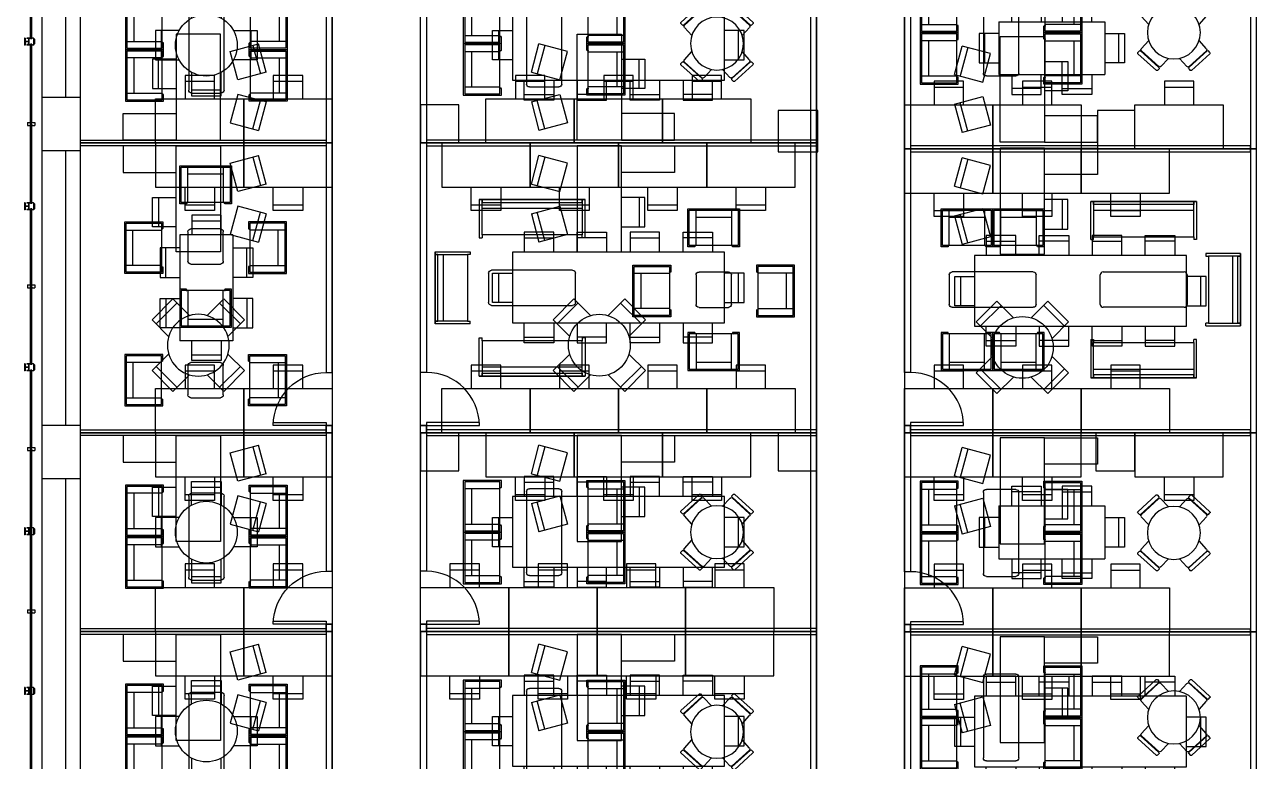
# Model space of a CAD drawing. Header units: feet. Extents: x 0 to 197, y 0 to 205.
# Drawn here: x -0.3 to 69.4, y 102.7 to 144.5 of the extents above; entities that cross this region are included whole.
import ezdxf

# ---------------------------------------------------------------- set-up
doc = ezdxf.new("R2010")
doc.units = ezdxf.units.FT
doc.header["$LTSCALE"] = 0.003281
doc.header["$MEASUREMENT"] = 0
for name, color, linetype, true_color in [('0-PF-CELLULAR$0-PF-CELL', 6, 'Continuous', 0xff00ff), ('0-PF-PARITION-WALLS', 70, 'Continuous', 0x7fff00), ('FURN$0-FURN-BENCHING', 15, 'Continuous', 0xbf3f3f), ('FURN$0-FURN-BREAKOUT', 18, 'Continuous', 0x000000), ('FURN$0-FURN-CONFERENCE', 4, 'Continuous', 0x00ffff), ('FURN$0-FURN-OFFICE', 254, 'Continuous', 0xbfbfff), ('PF-PLAN$0-PF-DARK', 18, 'Continuous', 0x000000), ('PF-PLAN$0-PF-LIGHT', 254, 'Continuous', 0xe6e6e6), ('PF-PLAN$0-PF-MEDIUM', 9, 'Continuous', 0xbebebe)]:
    doc.layers.add(name, color=color, linetype=linetype, true_color=true_color)

# ---------------------------------------------------------------- blocks, each defined once
blk = doc.blocks.new('FLOORED-FURN-BENCHING')
at = {"layer": 'FURN$0-FURN-BENCHING'}
blk.add_line((0.333, 0), (0.333, 1.667), dxfattribs=at)
for points in [[(3.833, 3.333), (3.833, -1.667), (1.333, -1.667), (1.333, 3.333), (3.833, 3.333)], [(1.333, 1.667), (0, 1.667), (0, 0), (1.333, 0)]]:
    blk.add_lwpolyline(points, dxfattribs=at)
blk = doc.blocks.new('FLOORED-FURN-BREAKOUT-LOUNGE-FOUR-ACROSS')
at = {"layer": 'FURN$0-FURN-BREAKOUT'}
for p, q in [((-2.462, 9.077), (-2.462, 7.077)), ((-0.462, 7.077), (-0.462, 9.077)), ((0.462, 9.077), (0.462, 7.077)), ((2.462, 7.077), (2.462, 9.077)), ((-0.462, 8.692), (-2.462, 8.692)), ((2.462, 8.692), (0.462, 8.692)), ((-2.462, 3.744), (-2.462, 5.41)), ((-2.295, 5.577), (2.295, 5.577)), ((2.462, 5.41), (2.462, 3.744)), ((2.295, 3.577), (-2.295, 3.577)), ((-2.462, 0.077), (-2.462, 2.077)), ((-0.462, 2.077), (-0.462, 0.077)), ((0.462, 0.077), (0.462, 2.077)), ((2.462, 2.077), (2.462, 0.077)), ((-0.462, 0.462), (-2.462, 0.462)), ((2.462, 0.462), (0.462, 0.462))]:
    blk.add_line(p, q, dxfattribs=at)
for points in [[(-0.366, 7.077, 1), (-0.366, 7), (0, 7), (0, 9.154), (-2.923, 9.154), (-2.923, 7), (-2.558, 7, 1), (-2.558, 7.077)], [(2.557, 7.077, 1), (2.557, 7), (2.923, 7), (2.923, 9.154), (0, 9.154), (0, 7), (0.365, 7, 1), (0.365, 7.077)], [(-0.366, 2.077, -1), (-0.366, 2.154), (0, 2.154), (0, 0), (-2.923, 0), (-2.923, 2.154), (-2.558, 2.154, -1), (-2.558, 2.077)], [(2.557, 2.077, -1), (2.557, 2.154), (2.923, 2.154), (2.923, 0), (0, 0), (0, 2.154), (0.365, 2.154, -1), (0.365, 2.077)]]:
    blk.add_lwpolyline(points, format="xyb", dxfattribs=at)
for points in [[(-0.077, 9.077), (-2.846, 9.077), (-2.846, 7.077), (-0.077, 7.077), (-0.077, 9.077)], [(2.846, 9.077), (0.077, 9.077), (0.077, 7.077), (2.846, 7.077), (2.846, 9.077)], [(-0.077, 0.077), (-2.846, 0.077), (-2.846, 2.077), (-0.077, 2.077), (-0.077, 0.077)], [(2.846, 0.077), (0.077, 0.077), (0.077, 2.077), (2.846, 2.077), (2.846, 0.077)]]:
    blk.add_lwpolyline(points, dxfattribs=at)
for centre, start, end in [((-2.295, 5.41), 90, 180), ((2.295, 5.41), 0, 90), ((-2.295, 3.744), 180, 270), ((2.295, 3.744), 270, 0)]:
    blk.add_arc(centre, 0.167, start, end, dxfattribs=at)
blk = doc.blocks.new('FLOORED-FURN-BREAKOUT-LOUNGE-FOUR')
at = {"layer": 'FURN$0-FURN-BREAKOUT'}
for p, q in [((0.462, 9.077), (0.462, 7.077)), ((2.462, 7.077), (2.462, 9.077)), ((2.462, 8.692), (0.462, 8.692)), ((-3.038, 5.506), (-1.038, 5.506)), ((-2.654, 3.506), (-2.654, 5.506)), ((0.462, 3.744), (0.462, 5.41)), ((0.628, 5.577), (2.295, 5.577)), ((2.462, 5.41), (2.462, 3.744)), ((5.962, 5.506), (3.962, 5.506)), ((5.577, 3.506), (5.577, 5.506)), ((-1.038, 3.506), (-3.038, 3.506)), ((2.295, 3.577), (0.628, 3.577)), ((3.962, 3.506), (5.962, 3.506)), ((0.462, 0.077), (0.462, 2.077)), ((2.462, 2.077), (2.462, 0.077)), ((2.462, 0.462), (0.462, 0.462))]:
    blk.add_line(p, q, dxfattribs=at)
for points in [[(2.557, 7.077, 1), (2.557, 7), (2.923, 7), (2.923, 9.154), (0, 9.154), (0, 7), (0.365, 7, 1), (0.365, 7.077)], [(-1.038, 3.41, -1), (-0.962, 3.41), (-0.962, 3.044), (-3.115, 3.044), (-3.115, 5.967), (-0.962, 5.967), (-0.962, 5.602, -1), (-1.038, 5.602)], [(3.962, 3.41, 1), (3.885, 3.41), (3.885, 3.044), (6.038, 3.044), (6.038, 5.967), (3.885, 5.967), (3.885, 5.602, 1), (3.962, 5.602)], [(2.557, 2.077, -1), (2.557, 2.154), (2.923, 2.154), (2.923, 0), (0, 0), (0, 2.154), (0.365, 2.154, -1), (0.365, 2.077)]]:
    blk.add_lwpolyline(points, format="xyb", dxfattribs=at)
for points in [[(2.846, 9.077), (0.077, 9.077), (0.077, 7.077), (2.846, 7.077), (2.846, 9.077)], [(-3.038, 3.121), (-3.038, 5.89), (-1.038, 5.89), (-1.038, 3.121), (-3.038, 3.121)], [(5.962, 3.121), (5.962, 5.89), (3.962, 5.89), (3.962, 3.121), (5.962, 3.121)], [(2.846, 0.077), (0.077, 0.077), (0.077, 2.077), (2.846, 2.077), (2.846, 0.077)]]:
    blk.add_lwpolyline(points, dxfattribs=at)
for centre, start, end in [((0.628, 5.41), 90, 180), ((2.295, 5.41), 0, 90), ((0.628, 3.744), 180, 270), ((2.295, 3.744), 270, 0)]:
    blk.add_arc(centre, 0.167, start, end, dxfattribs=at)
blk = doc.blocks.new('FLOORED-FURN-BREAKOUT-LOUNGE-TWO')
at = {"layer": 'FURN$0-FURN-BREAKOUT'}
for p, q in [((0.462, 9.077), (0.462, 7.077)), ((2.462, 7.077), (2.462, 9.077)), ((2.462, 8.692), (0.462, 8.692)), ((0.462, 3.744), (0.462, 5.41)), ((0.628, 5.577), (2.295, 5.577)), ((2.462, 5.41), (2.462, 3.744)), ((2.295, 3.577), (0.628, 3.577)), ((0.462, 0.077), (0.462, 2.077)), ((2.462, 2.077), (2.462, 0.077)), ((2.462, 0.462), (0.462, 0.462))]:
    blk.add_line(p, q, dxfattribs=at)
for points in [[(2.557, 7.077, 1), (2.557, 7), (2.923, 7), (2.923, 9.154), (0, 9.154), (0, 7), (0.365, 7, 1), (0.365, 7.077)], [(2.557, 2.077, -1), (2.557, 2.154), (2.923, 2.154), (2.923, 0), (0, 0), (0, 2.154), (0.365, 2.154, -1), (0.365, 2.077)]]:
    blk.add_lwpolyline(points, format="xyb", dxfattribs=at)
for points in [[(2.846, 9.077), (0.077, 9.077), (0.077, 7.077), (2.846, 7.077), (2.846, 9.077)], [(2.846, 0.077), (0.077, 0.077), (0.077, 2.077), (2.846, 2.077), (2.846, 0.077)]]:
    blk.add_lwpolyline(points, dxfattribs=at)
for centre, start, end in [((0.628, 5.41), 90, 180), ((2.295, 5.41), 0, 90), ((0.628, 3.744), 180, 270), ((2.295, 3.744), 270, 0)]:
    blk.add_arc(centre, 0.167, start, end, dxfattribs=at)
blk = doc.blocks.new('FLOORED-FURN-BREAKOUT-FOUR-SEAT')
at = {"layer": 'FURN$0-FURN-BREAKOUT'}
for p, q in [((-2.147, 2.492), (-1.199, 3.538)), ((-1.137, 3.541), (-1.042, 3.455)), ((1.04, 3.457), (1.135, 3.543)), ((1.197, 3.54), (2.149, 2.498)), ((-1.039, 3.392), (-1.987, 2.346)), ((-1.934, 2.358), (-1.046, 3.339)), ((-0.921, 3.345), (-0.459, 2.927)), ((0.455, 2.923), (0.919, 3.347)), ((1.989, 2.352), (1.037, 3.395)), ((1.044, 3.341), (1.936, 2.364)), ((-2.049, 2.343), (-2.144, 2.429)), ((-1.467, 1.815), (-1.928, 2.234)), ((1.931, 2.239), (1.467, 1.815)), ((2.146, 2.435), (2.051, 2.349)), ((-1.467, 1.185), (-1.928, 0.766)), ((1.931, 0.761), (1.467, 1.185)), ((-2.147, 0.508), (-1.199, -0.538)), ((-2.049, 0.657), (-2.144, 0.571)), ((-1.039, -0.392), (-1.987, 0.654)), ((-1.934, 0.642), (-1.046, -0.339)), ((-0.921, -0.345), (-0.459, 0.073)), ((0.455, 0.077), (0.919, -0.347)), ((1.989, 0.648), (1.037, -0.395)), ((1.044, -0.341), (1.936, 0.636)), ((1.197, -0.54), (2.149, 0.502)), ((2.146, 0.565), (2.051, 0.651)), ((-1.137, -0.541), (-1.042, -0.455)), ((1.04, -0.457), (1.135, -0.543))]:
    blk.add_line(p, q, dxfattribs=at)
blk.add_circle((0, 1.5), 1.5, dxfattribs=at)
for centre, radius, start, end in [((-1.167, 3.508), 0.0441, 47.81673, 137.81673), ((1.164, 3.511), 0.0441, 42.3913, 132.3913), ((-0.98, 3.28), 0.0882, 47.81673, 137.81673), ((-1.072, 3.422), 0.0441, 317.81673, 47.81673), ((0.979, 3.282), 0.0882, 42.3913, 132.3913), ((1.07, 3.424), 0.0441, 132.3913, 222.3913), ((-2.115, 2.462), 0.0441, 137.81673, 227.81673), ((-2.02, 2.376), 0.0441, 227.81673, 317.81673), ((-1.869, 2.299), 0.0882, 137.81673, 227.81673), ((1.871, 2.304), 0.0882, 312.3913, 42.3913), ((2.022, 2.382), 0.0441, 222.3913, 312.3913), ((2.116, 2.468), 0.0441, 312.3913, 42.3913), ((-1.869, 0.701), 0.0882, 132.18327, 222.18327), ((1.871, 0.696), 0.0882, 317.6087, 47.6087), ((-2.115, 0.538), 0.0441, 132.18327, 222.18327), ((-2.02, 0.624), 0.0441, 42.18327, 132.18327), ((2.022, 0.618), 0.0441, 47.6087, 137.6087), ((2.116, 0.532), 0.0441, 317.6087, 47.6087), ((-1.167, -0.508), 0.0441, 222.18327, 312.18327), ((-0.98, -0.28), 0.0882, 222.18327, 312.18327), ((-1.072, -0.422), 0.0441, 312.18327, 42.18327), ((0.979, -0.282), 0.0882, 227.6087, 317.6087), ((1.07, -0.424), 0.0441, 137.6087, 227.6087), ((1.164, -0.511), 0.0441, 227.6087, 317.6087)]:
    blk.add_arc(centre, radius, start, end, dxfattribs=at)
blk = doc.blocks.new('FLOORED-FURN-BREAKOUT-THREE-COUCH')
at = {"layer": 'FURN$0-FURN-BREAKOUT'}
for p, q in [((7.044, 8.482), (2.956, 8.482)), ((2.956, 8.482), (2.956, 6.514)), ((2.956, 8.482), (3.107, 8.482)), ((3.107, 8.482), (3.107, 6.669)), ((3.107, 8.331), (3.107, 8.482)), ((3.107, 8.482), (6.893, 8.482)), ((6.893, 6.669), (6.893, 8.482)), ((6.893, 8.482), (7.044, 8.482)), ((6.893, 8.482), (6.893, 8.331)), ((7.044, 6.514), (7.044, 8.482)), ((6.893, 8.331), (3.107, 8.331)), ((3.107, 8.028), (6.893, 8.028)), ((2.956, 6.514), (3.107, 6.514)), ((3.107, 6.514), (3.107, 6.665)), ((3.107, 6.665), (6.893, 6.665)), ((6.893, 6.665), (6.893, 6.514)), ((7.044, 6.514), (6.893, 6.514)), ((0, 6), (0, 0)), ((0, 5.833), (0, 6)), ((0, 6), (2.167, 6)), ((1.996, 5.833), (0, 5.833)), ((0, 5.833), (0.167, 5.833)), ((0, 0.167), (0, 5.833)), ((0.167, 5.833), (0.167, 0.167)), ((0.5, 0.167), (0.5, 5.833)), ((2, 0.167), (2, 5.833)), ((2, 5.833), (2.167, 5.833)), ((2.167, 6), (2.167, 5.833)), ((7.833, 6), (7.833, 5.833)), ((10, 6), (7.833, 6)), ((8, 5.833), (7.833, 5.833)), ((8, 0.167), (8, 5.833)), ((8.004, 5.833), (10, 5.833)), ((9.5, 0.167), (9.5, 5.833)), ((9.833, 5.833), (9.833, 0.167)), ((10, 5.833), (9.833, 5.833)), ((10, 5.833), (10, 6)), ((10, 6), (10, 0)), ((10, 0.167), (10, 5.833)), ((4, 0.705), (4, 5.295)), ((4.167, 5.462), (5.833, 5.462)), ((6, 5.295), (6, 0.705)), ((0, 0), (0, 0.167)), ((0, 0.167), (1.996, 0.167)), ((0.167, 0.167), (0, 0.167)), ((2.167, 0), (0, 0)), ((2.167, 0.167), (2, 0.167)), ((2.167, 0), (2.167, 0.167)), ((5.833, 0.538), (4.167, 0.538)), ((7.833, 0.167), (8, 0.167)), ((7.833, 0), (7.833, 0.167)), ((7.833, 0), (10, 0)), ((10, 0.167), (8.004, 0.167)), ((9.833, 0.167), (10, 0.167)), ((10, 0), (10, 0.167))]:
    blk.add_line(p, q, dxfattribs=at)
for centre, start, end in [((4.167, 5.295), 90, 180), ((5.833, 5.295), 0, 90), ((4.167, 0.705), 180, 270), ((5.833, 0.705), 270, 0)]:
    blk.add_arc(centre, 0.167, start, end, dxfattribs=at)
blk = doc.blocks.new('FLOORED-3_ DOOR 01')
at = {"layer": '0-PF-PARITION-WALLS'}
for p, q in [((-39, 0), (-39, -4)), ((2, 0), (-3, 0)), ((-3, 0), (-3, -4)), ((2, 0), (2, -4)), ((2, -4), (-3, -4))]:
    blk.add_line(p, q, dxfattribs=at)
blk.add_lwpolyline([(-3, 0), (-3, 36), (-5, 36), (-5, 0), (-3, 0)], dxfattribs=at)
blk.add_arc((-3, 0), 36, 90, 180, dxfattribs=at)
blk = doc.blocks.new('FLOORED-ASSEMBLY-PRIVATE-OFFICE-BREAKOUT')
at = {"layer": 'FURN$0-FURN-OFFICE'}
for p, q in [((0.833, 5.411), (-0.833, 5.411)), ((-2.539, 2.039), (-2.539, 3.706)), ((2.539, 2.039), (2.539, 3.706)), ((0.833, 0.333), (-0.833, 0.333))]:
    blk.add_line(p, q, dxfattribs=at)
for points in [[(-0.833, 4.411), (-0.833, 5.744), (0.833, 5.744), (0.833, 4.411)], [(-1.539, 3.706), (-2.872, 3.706), (-2.872, 2.039), (-1.539, 2.039)], [(1.539, 3.706), (2.872, 3.706), (2.872, 2.039), (1.539, 2.039)], [(-0.833, 1.333), (-0.833, 0), (0.833, 0), (0.833, 1.333)]]:
    blk.add_lwpolyline(points, dxfattribs=at)
for start, end in [(45, 225), (225, 45)]:
    blk.add_arc((0, 2.872), 1.75, start, end, dxfattribs=at)
blk = doc.blocks.new('FLOORED-ASSEMBLY-PRIVATE-OFFICE-SMALL')
at = {"layer": 'FURN$0-FURN-OFFICE'}
for p, q in [((7.343, 5.367), (7.775, 3.757)), ((8.097, 3.843), (7.665, 5.453)), ((2, 2.917), (2, 4.583)), ((7.343, 0.633), (7.775, 2.243)), ((8.097, 2.157), (7.665, 0.547))]:
    blk.add_line(p, q, dxfattribs=at)
for points in [[(5.5, 6), (3, 6), (3, 0), (5.5, 0), (5.5, 6)], [(8.097, 3.843), (6.487, 3.412), (6.056, 5.022), (7.665, 5.453)], [(3, 4.583), (1.667, 4.583), (1.667, 2.917), (3, 2.917)], [(8.097, 2.157), (6.487, 2.588), (6.056, 0.978), (7.665, 0.547)], [(3, 0), (0, 0), (0, 1.5), (3, 1.5)]]:
    blk.add_lwpolyline(points, dxfattribs=at)
blk = doc.blocks.new('FLOORED-FURN-TWELVE-SEAT-CONFERENCE')
at = {"layer": 'FURN$0-FURN-CONFERENCE'}
for p, q in [((1.789, 5.949), (3.456, 5.949)), ((6.456, 5.949), (4.789, 5.949)), ((7.789, 5.949), (9.456, 5.949)), ((12.456, 5.949), (10.789, 5.949)), ((0.333, 2.327), (0.333, 3.994)), ((13.911, 2.327), (13.911, 3.994)), ((1.789, 0.333), (3.456, 0.333)), ((6.456, 0.333), (4.789, 0.333)), ((7.789, 0.333), (9.456, 0.333)), ((12.456, 0.333), (10.789, 0.333))]:
    blk.add_line(p, q, dxfattribs=at)
for points in [[(3.456, 5.161), (3.456, 6.283), (1.789, 6.283), (1.789, 5.161)], [(4.789, 5.161), (4.789, 6.283), (6.456, 6.283), (6.456, 5.161)], [(9.456, 5.161), (9.456, 6.283), (7.789, 6.283), (7.789, 5.161)], [(10.789, 5.161), (10.789, 6.283), (12.456, 6.283), (12.456, 5.161)], [(1.122, 1.141), (13.122, 1.141), (13.122, 5.141), (1.122, 5.141), (1.122, 1.141)], [(1.122, 3.994), (0, 3.994), (0, 2.327), (1.122, 2.327)], [(13.122, 3.994), (14.244, 3.994), (14.244, 2.327), (13.122, 2.327)], [(3.456, 1.122), (3.456, 0), (1.789, 0), (1.789, 1.122)], [(4.789, 1.122), (4.789, 0), (6.456, 0), (6.456, 1.122)], [(9.456, 1.122), (9.456, 0), (7.789, 0), (7.789, 1.122)], [(10.789, 1.122), (10.789, 0), (12.456, 0), (12.456, 1.122)]]:
    blk.add_lwpolyline(points, dxfattribs=at)
blk = doc.blocks.new('FLOORED-FURN-SIX-SEAT-CONFERENCE-SQUARE')
at = {"layer": 'FURN$0-FURN-CONFERENCE'}
for p, q in [((2.406, 3.789), (0.739, 3.789)), ((3.594, 3.789), (5.261, 3.789)), ((0, 3), (0, 0)), ((0, 3), (6, 3)), ((6, 3), (6, 0)), ((-0.789, 0.667), (-0.789, 2.333)), ((6.789, 0.667), (6.789, 2.333)), ((0, 0), (6, 0)), ((2.406, -0.789), (0.739, -0.789)), ((3.594, -0.789), (5.261, -0.789))]:
    blk.add_line(p, q, dxfattribs=at)
for points in [[(0.739, 3), (0.739, 4.122), (2.406, 4.122), (2.406, 3)], [(5.261, 3), (5.261, 4.122), (3.594, 4.122), (3.594, 3)], [(0, 2.333), (-1.122, 2.333), (-1.122, 0.667), (0, 0.667)], [(6, 2.333), (7.122, 2.333), (7.122, 0.667), (6, 0.667)], [(0.739, 0), (0.739, -1.122), (2.406, -1.122), (2.406, 0)], [(5.261, 0), (5.261, -1.122), (3.594, -1.122), (3.594, 0)]]:
    blk.add_lwpolyline(points, dxfattribs=at)
blk = doc.blocks.new('FLOORED-FURN-FOUR-SEAT-CONFERENCE 01')
at = {"layer": 'FURN$0-FURN-CONFERENCE'}
for p, q in [((1.667, 5.411), (0, 5.411)), ((-1.706, 2.039), (-1.706, 3.706)), ((3.372, 2.039), (3.372, 3.706)), ((1.667, 0.333), (0, 0.333))]:
    blk.add_line(p, q, dxfattribs=at)
for points in [[(0, 4.411), (0, 5.744), (1.667, 5.744), (1.667, 4.411)], [(-0.706, 3.706), (-2.039, 3.706), (-2.039, 2.039), (-0.706, 2.039)], [(2.372, 3.706), (3.706, 3.706), (3.706, 2.039), (2.372, 2.039)], [(0, 1.333), (0, 0), (1.667, 0), (1.667, 1.333)]]:
    blk.add_lwpolyline(points, dxfattribs=at)
blk.add_circle((0.833, 2.872), 1.75, dxfattribs=at)

msp = doc.modelspace()

# ---------------------------------------------------------------- linework, layer by layer
at = {"layer": '0-PF-CELLULAR$0-PF-CELL'}
for points in [[(17.084, 137.751), (2.834, 137.751), (2.834, 148.834), (17.084, 148.834), (17.084, 137.751)], [(44.5, 137.751), (22.084, 137.751), (22.084, 148.834), (44.5, 148.834), (44.5, 137.751)], [(49.5, 137.417), (69.417, 137.417), (69.417, 148.834), (49.5, 148.834), (49.5, 137.417)], [(17.084, 121.334), (2.834, 121.334), (2.834, 137.751), (17.084, 137.751), (17.084, 121.334)], [(44.5, 121.334), (22.084, 121.334), (22.084, 137.751), (44.5, 137.751), (44.5, 121.334)], [(49.5, 121.334), (69.417, 121.334), (69.417, 137.417), (49.5, 137.417), (49.5, 121.334)], [(17.084, 110.063), (2.834, 110.063), (2.834, 121.334), (17.084, 121.334), (17.084, 110.063)], [(44.5, 110.063), (22.084, 110.063), (22.084, 121.334), (44.5, 121.334), (44.5, 110.063)], [(49.5, 110.042), (69.417, 110.042), (69.417, 121.334), (49.5, 121.334), (49.5, 110.042)], [(17.084, 98.792), (2.834, 98.792), (2.834, 110.063), (17.084, 110.063), (17.084, 98.792)], [(44.5, 98.792), (22.084, 98.792), (22.084, 110.063), (44.5, 110.063), (44.5, 98.792)], [(49.5, 98.751), (69.417, 98.751), (69.417, 110.042), (49.5, 110.042), (49.5, 98.751)]]:
    msp.add_lwpolyline(points, dxfattribs=at)
at = {"layer": '0-PF-PARITION-WALLS'}
for p, q in [((16.75, 137.751), (2.834, 137.751)), ((22.417, 137.751), (44.5, 137.751)), ((49.834, 137.417), (69.084, 137.417)), ((16.75, 121.334), (2.834, 121.334)), ((22.417, 121.334), (44.5, 121.334)), ((49.834, 121.334), (69.084, 121.334)), ((16.75, 110.063), (2.834, 110.063)), ((22.417, 110.063), (44.5, 110.063)), ((49.834, 110.042), (69.084, 110.042))]:
    msp.add_line(p, q, dxfattribs=at)
for points in [[(44.5, 181.167), (44.167, 181.167), (44.167, 41.751), (44.5, 41.751), (44.5, 181.167)], [(69.417, 181.167), (69.084, 181.167), (69.084, 42.084), (69.417, 42.084), (69.417, 181.167)], [(16.75, 124.751), (17.084, 124.751), (17.084, 145.417), (16.75, 145.417), (16.75, 124.751)], [(22.417, 124.751), (22.084, 124.751), (22.084, 145.417), (22.417, 145.417), (22.417, 124.751)], [(49.834, 124.751), (49.5, 124.751), (49.5, 145.417), (49.834, 145.417), (49.834, 124.751)], [(16.75, 137.584), (2.834, 137.584), (2.834, 137.917), (16.75, 137.917), (16.75, 137.584)], [(22.417, 137.584), (44.5, 137.584), (44.5, 137.917), (22.417, 137.917), (22.417, 137.584)], [(49.834, 137.251), (69.084, 137.251), (69.084, 137.584), (49.834, 137.584), (49.834, 137.251)], [(16.75, 121.167), (2.834, 121.167), (2.834, 121.501), (16.75, 121.501), (16.75, 121.167)], [(16.75, 113.48), (17.084, 113.48), (17.084, 121.751), (16.75, 121.751), (16.75, 113.48)], [(22.417, 113.48), (22.084, 113.48), (22.084, 121.751), (22.417, 121.751), (22.417, 113.48)], [(22.417, 121.167), (44.5, 121.167), (44.5, 121.501), (22.417, 121.501), (22.417, 121.167)], [(49.834, 113.459), (49.5, 113.459), (49.5, 121.751), (49.834, 121.751), (49.834, 113.459)], [(49.834, 121.167), (69.084, 121.167), (69.084, 121.501), (49.834, 121.501), (49.834, 121.167)], [(16.75, 109.896), (2.834, 109.896), (2.834, 110.23), (16.75, 110.23), (16.75, 109.896)], [(16.75, 102.209), (17.084, 102.209), (17.084, 110.48), (16.75, 110.48), (16.75, 102.209)], [(22.417, 102.209), (22.084, 102.209), (22.084, 110.48), (22.417, 110.48), (22.417, 102.209)], [(22.417, 109.896), (44.5, 109.896), (44.5, 110.23), (22.417, 110.23), (22.417, 109.896)], [(49.834, 102.167), (49.5, 102.167), (49.5, 110.459), (49.834, 110.459), (49.834, 102.167)], [(49.834, 109.876), (69.084, 109.876), (69.084, 110.209), (49.834, 110.209), (49.834, 109.876)]]:
    msp.add_lwpolyline(points, dxfattribs=at)
at = {"layer": 'PF-PLAN$0-PF-DARK', "linetype": 'Continuous'}
for p, q in [((0.667, 0.667), (0.667, 204.188)), ((0.667, 140.344), (2.834, 140.344)), ((2.834, 137.323), (2.834, 140.344)), ((24.25, 139.917), (22.084, 139.917)), ((22.084, 139.917), (22.084, 137.751)), ((24.25, 137.751), (24.25, 139.917)), ((44.584, 139.584), (42.334, 139.584)), ((42.334, 139.584), (42.334, 137.251)), ((44.584, 137.251), (44.584, 139.584)), ((62.542, 139.584), (60.417, 139.584)), ((60.417, 139.584), (60.417, 137.417)), ((62.542, 137.417), (62.542, 139.584)), ((22.084, 137.751), (24.25, 137.751)), ((60.417, 137.417), (62.542, 137.417)), ((0.667, 137.323), (2.834, 137.323)), ((42.334, 137.251), (44.584, 137.251)), ((0.667, 121.761), (2.834, 121.761)), ((2.834, 118.74), (2.834, 121.761)), ((24.25, 121.334), (22.084, 121.334)), ((22.084, 121.334), (22.084, 119.167)), ((24.25, 119.167), (24.25, 121.334)), ((44.5, 121.334), (42.334, 121.334)), ((42.334, 121.334), (42.334, 119.167)), ((44.5, 119.167), (44.5, 121.334)), ((62.542, 121.334), (60.334, 121.334)), ((60.334, 121.334), (60.334, 119.167)), ((62.542, 119.167), (62.542, 121.334)), ((0.667, 118.74), (2.834, 118.74)), ((22.084, 119.167), (24.25, 119.167)), ((42.334, 119.167), (44.5, 119.167)), ((60.334, 119.167), (62.542, 119.167))]:
    msp.add_line(p, q, dxfattribs=at)
at = {"layer": 'PF-PLAN$0-PF-LIGHT', "linetype": 'Continuous'}
for p, q in [((-0.312, 143.698), (-0.333, 143.698)), ((-0.333, 143.698), (-0.333, 143.303)), ((-0.312, 143.698), (-0.312, 143.511)), ((-0.208, 143.698), (-0.208, 143.678)), ((0, 143.698), (-0.208, 143.698)), ((-0.083, 143.303), (-0.083, 143.698)), ((0, 143.657), (0, 143.698)), ((0.167, 143.698), (0.084, 143.698)), ((0.084, 143.657), (0.084, 143.698)), ((0.167, 143.698), (0.226, 143.64)), ((0.167, 143.698), (0.167, 143.303)), ((-0.312, 143.303), (-0.333, 143.303)), ((-0.104, 143.511), (-0.312, 143.511)), ((-0.104, 143.49), (-0.312, 143.49)), ((-0.312, 143.49), (-0.312, 143.303)), ((-0.104, 143.678), (-0.208, 143.678)), ((-0.208, 143.323), (-0.208, 143.303)), ((-0.104, 143.323), (-0.208, 143.323)), ((0, 143.303), (-0.208, 143.303)), ((-0.104, 143.511), (-0.104, 143.678)), ((-0.104, 143.323), (-0.104, 143.49)), ((0.084, 143.657), (0, 143.657)), ((0, 143.344), (0, 143.303)), ((0.084, 143.344), (0, 143.344)), ((0, 143.344), (0.084, 143.344)), ((0.084, 143.344), (0.084, 143.303)), ((0.167, 143.303), (0.084, 143.303)), ((0.167, 143.303), (0.226, 143.362)), ((0.226, 143.64), (0.226, 143.362)), ((-0.166, 138.917), (0, 138.917)), ((-0.166, 138.917), (-0.166, 138.751)), ((0, 138.876), (0, 138.917)), ((0, 138.792), (0, 138.876)), ((0, 138.876), (0.084, 138.876)), ((0.084, 138.876), (0.084, 138.917)), ((0.084, 138.917), (0.25, 138.917)), ((0.25, 138.917), (0.25, 138.751)), ((-0.166, 138.751), (0, 138.751)), ((0, 138.792), (0.084, 138.792)), ((0, 138.792), (0, 138.751)), ((0.084, 138.792), (0.084, 138.751)), ((0.084, 138.751), (0.25, 138.751)), ((-0.312, 134.365), (-0.333, 134.365)), ((-0.333, 134.365), (-0.333, 133.969)), ((-0.312, 133.969), (-0.333, 133.969)), ((-0.312, 134.365), (-0.312, 134.178)), ((-0.104, 134.178), (-0.312, 134.178)), ((-0.104, 134.157), (-0.312, 134.157)), ((-0.312, 134.157), (-0.312, 133.969)), ((-0.208, 134.365), (-0.208, 134.344)), ((0, 134.365), (-0.208, 134.365)), ((-0.104, 134.344), (-0.208, 134.344)), ((-0.208, 133.99), (-0.208, 133.969)), ((-0.104, 133.99), (-0.208, 133.99)), ((0, 133.969), (-0.208, 133.969)), ((-0.104, 134.178), (-0.104, 134.344)), ((-0.104, 133.99), (-0.104, 134.157)), ((-0.083, 133.969), (-0.083, 134.365)), ((0, 134.323), (0, 134.365)), ((0.084, 134.323), (0, 134.323)), ((0, 134.011), (0, 133.969)), ((0.084, 134.011), (0, 134.011)), ((0.167, 134.365), (0.084, 134.365)), ((0.084, 134.323), (0.084, 134.365)), ((0.084, 134.011), (0.084, 133.969)), ((0.167, 133.969), (0.084, 133.969)), ((0.167, 134.365), (0.226, 134.306)), ((0.167, 134.365), (0.167, 133.969)), ((0.167, 133.969), (0.226, 134.028)), ((0.226, 134.306), (0.226, 134.028)), ((-0.166, 129.709), (0, 129.709)), ((-0.166, 129.709), (-0.166, 129.542)), ((-0.166, 129.542), (0, 129.542)), ((0, 129.667), (0, 129.709)), ((0, 129.667), (0.084, 129.667)), ((0, 129.584), (0.084, 129.584)), ((0, 129.584), (0, 129.542)), ((0.084, 129.667), (0.084, 129.709)), ((0.084, 129.709), (0.25, 129.709)), ((0.084, 129.584), (0.084, 129.542)), ((0.084, 129.542), (0.25, 129.542)), ((0.25, 129.709), (0.25, 129.542)), ((-0.312, 125.24), (-0.333, 125.24)), ((-0.333, 125.24), (-0.333, 124.844)), ((-0.312, 125.24), (-0.312, 125.053)), ((-0.104, 125.053), (-0.312, 125.053)), ((-0.104, 125.032), (-0.312, 125.032)), ((-0.312, 125.032), (-0.312, 124.844)), ((-0.208, 125.24), (-0.208, 125.219)), ((0, 125.24), (-0.208, 125.24)), ((-0.104, 125.219), (-0.208, 125.219)), ((-0.208, 124.865), (-0.208, 124.844)), ((-0.104, 124.865), (-0.208, 124.865)), ((-0.104, 125.053), (-0.104, 125.219)), ((-0.104, 124.865), (-0.104, 125.032)), ((-0.083, 124.844), (-0.083, 125.24)), ((0, 125.198), (0, 125.24)), ((0.084, 125.198), (0, 125.198)), ((0, 124.886), (0, 124.844)), ((0.084, 124.886), (0, 124.886)), ((0.167, 125.24), (0.084, 125.24)), ((0.084, 125.198), (0.084, 125.24)), ((0.084, 124.886), (0.084, 124.844)), ((0.167, 125.24), (0.226, 125.181)), ((0.167, 125.24), (0.167, 124.844)), ((0.167, 124.844), (0.226, 124.903)), ((0.226, 125.181), (0.226, 124.903)), ((-0.312, 124.844), (-0.333, 124.844)), ((0, 124.844), (-0.208, 124.844)), ((0.167, 124.844), (0.084, 124.844)), ((-0.166, 120.501), (0, 120.501)), ((-0.166, 120.501), (-0.166, 120.334)), ((-0.166, 120.334), (0, 120.334)), ((0, 120.459), (0, 120.501)), ((0, 120.376), (0, 120.459)), ((0, 120.459), (0.084, 120.459)), ((0, 120.376), (0.084, 120.376)), ((0, 120.376), (0, 120.334)), ((0.084, 120.459), (0.084, 120.501)), ((0.084, 120.501), (0.25, 120.501)), ((0.084, 120.376), (0.084, 120.334)), ((0.084, 120.334), (0.25, 120.334)), ((0.25, 120.501), (0.25, 120.334)), ((-0.312, 115.938), (-0.333, 115.938)), ((-0.333, 115.938), (-0.333, 115.542)), ((-0.312, 115.938), (-0.312, 115.751)), ((-0.208, 115.938), (-0.208, 115.917)), ((0, 115.938), (-0.208, 115.938)), ((-0.104, 115.917), (-0.208, 115.917)), ((-0.104, 115.751), (-0.104, 115.917)), ((-0.083, 115.542), (-0.083, 115.938)), ((0, 115.896), (0, 115.938)), ((0.084, 115.896), (0, 115.896)), ((0.167, 115.938), (0.084, 115.938)), ((0.084, 115.896), (0.084, 115.938)), ((0.167, 115.938), (0.226, 115.879)), ((0.167, 115.938), (0.167, 115.542)), ((0.226, 115.879), (0.226, 115.601)), ((-0.312, 115.542), (-0.333, 115.542)), ((-0.104, 115.751), (-0.312, 115.751)), ((-0.104, 115.73), (-0.312, 115.73)), ((-0.312, 115.73), (-0.312, 115.542)), ((-0.208, 115.563), (-0.208, 115.542)), ((-0.104, 115.563), (-0.208, 115.563)), ((0, 115.542), (-0.208, 115.542)), ((-0.104, 115.563), (-0.104, 115.73)), ((0, 115.584), (0, 115.542)), ((0.084, 115.584), (0, 115.584)), ((0.084, 115.584), (0.084, 115.542)), ((0.167, 115.542), (0.084, 115.542)), ((0.167, 115.542), (0.226, 115.601)), ((-0.166, 111.303), (0, 111.303)), ((-0.166, 111.303), (-0.166, 111.136)), ((-0.166, 111.136), (0, 111.136)), ((0, 111.261), (0, 111.303)), ((0, 111.261), (0.084, 111.261)), ((0, 111.178), (0.084, 111.178)), ((0, 111.178), (0, 111.136)), ((0.084, 111.261), (0.084, 111.303)), ((0.084, 111.303), (0.25, 111.303)), ((0.084, 111.178), (0.084, 111.136)), ((0.084, 111.136), (0.25, 111.136)), ((0.25, 111.303), (0.25, 111.136)), ((-0.312, 106.896), (-0.333, 106.896)), ((-0.333, 106.896), (-0.333, 106.501)), ((-0.312, 106.896), (-0.312, 106.709)), ((-0.208, 106.896), (-0.208, 106.876)), ((0, 106.896), (-0.208, 106.896)), ((-0.104, 106.876), (-0.208, 106.876)), ((-0.104, 106.709), (-0.104, 106.876)), ((-0.083, 106.501), (-0.083, 106.896)), ((0, 106.855), (0, 106.896)), ((0.084, 106.855), (0, 106.855)), ((0.167, 106.896), (0.084, 106.896)), ((0.084, 106.855), (0.084, 106.896)), ((0.167, 106.896), (0.226, 106.837)), ((0.167, 106.896), (0.167, 106.501)), ((0.226, 106.837), (0.226, 106.56)), ((-0.312, 106.501), (-0.333, 106.501)), ((-0.104, 106.709), (-0.312, 106.709)), ((-0.104, 106.688), (-0.312, 106.688)), ((-0.312, 106.688), (-0.312, 106.501)), ((-0.208, 106.521), (-0.208, 106.501)), ((-0.104, 106.521), (-0.208, 106.521)), ((0, 106.501), (-0.208, 106.501)), ((-0.104, 106.521), (-0.104, 106.688)), ((0, 106.542), (0, 106.501)), ((0.084, 106.542), (0, 106.542)), ((0.084, 106.542), (0.084, 106.501)), ((0.167, 106.501), (0.084, 106.501)), ((0.167, 106.501), (0.226, 106.56))]:
    msp.add_line(p, q, dxfattribs=at)
at = {"layer": 'PF-PLAN$0-PF-MEDIUM', "linetype": 'Continuous'}
for p, q in [((0, 143.657), (0, 157.459)), ((0.084, 143.657), (0.084, 157.459)), ((2, 140.344), (2, 156.24)), ((0, 138.834), (0, 143.344)), ((0.084, 138.876), (0.084, 143.344)), ((0, 134.323), (0, 138.792)), ((0.084, 134.323), (0.084, 138.792)), ((2, 121.761), (2, 137.323)), ((0, 125.198), (0, 134.011)), ((0.084, 125.198), (0.084, 134.011)), ((0, 120.459), (0, 124.886)), ((0.084, 120.459), (0.084, 124.886)), ((0, 97.657), (0, 120.376)), ((0.084, 97.657), (0.084, 120.376)), ((2, 99.178), (2, 118.74))]:
    msp.add_line(p, q, dxfattribs=at)

# ---------------------------------------------------------------- block references
at = {"layer": '0-PF-PARITION-WALLS', "yscale": 0.0833333333333333, "zscale": 0.0833333333333333}
for p, xscale, rotation in [((16.75, 121.501), -0.0833333333333333, 90), ((22.417, 121.501), 0.0833333333333333, 270), ((49.834, 121.501), 0.0833333333333333, 270), ((16.75, 110.23), -0.0833333333333333, 90), ((22.417, 110.23), 0.0833333333333333, 270), ((49.834, 110.209), 0.0833333333333333, 270)]:
    msp.add_blockref('FLOORED-3_ DOOR 01', p, dxfattribs=dict(at, xscale=xscale, rotation=rotation))
at = {"layer": 'FURN$0-FURN-BENCHING'}
for p, rotation in [((8.75, 141.584), 270.0000000000017), ((13.75, 141.584), 270.0000000000017), ((27.459, 141.584), 269.9999999999991), ((32.459, 141.584), 269.9999999999991), ((37.459, 141.584), 269.9999999999991), ((51.167, 141.251), 270.000000000002), ((56.167, 141.251), 270.000000000002), ((64.209, 141.251), 270.000000000002), ((8.75, 125.167), 270.0000000000017), ((13.75, 125.167), 270.0000000000017), ((24.959, 125.167), 270.0000000000017), ((29.959, 125.167), 270.0000000000017), ((34.959, 125.167), 270.0000000000017), ((39.959, 125.167), 270.0000000000017), ((51.167, 125.167), 269.9999999999997), ((56.167, 125.167), 269.9999999999997), ((61.167, 125.167), 269.9999999999997), ((8.75, 113.896), 270.0000000000017), ((13.75, 113.896), 270.0000000000017), ((23.75, 113.896), 270.0000000000017), ((28.75, 113.896), 270.0000000000017), ((33.75, 113.896), 270.0000000000017), ((38.75, 113.896), 270.0000000000017), ((51.167, 113.876), 270.0000000000017), ((56.167, 113.876), 270.0000000000017), ((61.167, 113.876), 270.0000000000017)]:
    msp.add_blockref('FLOORED-FURN-BENCHING', p, dxfattribs=dict(at, rotation=rotation))
at = {"layer": 'FURN$0-FURN-BENCHING', "xscale": -1}
for p, rotation in [((8.75, 133.917), 269.9999999999983), ((13.75, 133.917), 269.9999999999983), ((24.959, 133.917), 269.9999999999983), ((29.959, 133.917), 269.9999999999983), ((34.959, 133.917), 269.9999999999983), ((39.959, 133.917), 269.9999999999983), ((51.167, 133.584), 270.0000000000003), ((56.167, 133.584), 270.0000000000003), ((61.167, 133.584), 270.0000000000003), ((8.75, 117.501), 269.9999999999991), ((13.75, 117.501), 269.9999999999991), ((27.459, 117.501), 269.9999999999983), ((32.459, 117.501), 269.9999999999983), ((37.459, 117.501), 269.9999999999983), ((51.167, 117.501), 269.9999999999983), ((56.167, 117.501), 269.9999999999983), ((64.209, 117.501), 269.9999999999983), ((8.75, 106.23), 269.9999999999991), ((13.75, 106.23), 269.9999999999991), ((23.75, 106.23), 269.9999999999983), ((28.75, 106.23), 269.9999999999983), ((33.75, 106.23), 269.9999999999983), ((38.75, 106.23), 269.9999999999983), ((51.167, 106.209), 269.9999999999983), ((56.167, 106.209), 269.9999999999983), ((61.167, 106.209), 269.9999999999983)]:
    msp.add_blockref('FLOORED-FURN-BENCHING', p, dxfattribs=dict(at, rotation=rotation))
at = {"layer": 'FURN$0-FURN-BREAKOUT', "xscale": -1}
for name, p, rotation in [('FLOORED-FURN-BREAKOUT-LOUNGE-FOUR-ACROSS', (50.383, 144.011), 270), ('FLOORED-FURN-BREAKOUT-LOUNGE-FOUR-ACROSS', (5.382, 143.039), 270), ('FLOORED-FURN-BREAKOUT-LOUNGE-FOUR-ACROSS', (24.508, 143.386), 270), ('FLOORED-FURN-BREAKOUT-FOUR-SEAT', (63.248, 144.011), 270), ('FLOORED-FURN-BREAKOUT-FOUR-SEAT', (37.373, 143.386), 270), ('FLOORED-FURN-BREAKOUT-THREE-COUCH', (31.401, 134.542), 90), ('FLOORED-FURN-BREAKOUT-LOUNGE-TWO', (5.34, 122.849), 270), ('FLOORED-FURN-BREAKOUT-LOUNGE-FOUR-ACROSS', (24.508, 115.698), 270), ('FLOORED-FURN-BREAKOUT-LOUNGE-FOUR-ACROSS', (50.383, 115.657), 270), ('FLOORED-FURN-BREAKOUT-LOUNGE-FOUR-ACROSS', (5.382, 115.446), 270), ('FLOORED-FURN-BREAKOUT-FOUR-SEAT', (37.373, 115.698), 270), ('FLOORED-FURN-BREAKOUT-FOUR-SEAT', (63.248, 115.657), 270), ('FLOORED-FURN-BREAKOUT-LOUNGE-FOUR-ACROSS', (50.383, 105.198), 270), ('FLOORED-FURN-BREAKOUT-LOUNGE-FOUR-ACROSS', (5.382, 104.154), 270), ('FLOORED-FURN-BREAKOUT-LOUNGE-FOUR-ACROSS', (24.508, 104.386), 270), ('FLOORED-FURN-BREAKOUT-FOUR-SEAT', (63.248, 105.198), 270), ('FLOORED-FURN-BREAKOUT-FOUR-SEAT', (37.373, 104.386), 270)]:
    msp.add_blockref(name, p, dxfattribs=dict(at, rotation=rotation))
for name, p in [('FLOORED-FURN-BREAKOUT-LOUNGE-FOUR', (11.379, 127.31)), ('FLOORED-FURN-BREAKOUT-LOUNGE-FOUR', (40.15, 124.861)), ('FLOORED-FURN-BREAKOUT-LOUNGE-FOUR-ACROSS', (54.485, 124.864))]:
    msp.add_blockref(name, p, dxfattribs=at)
at = {"layer": 'FURN$0-FURN-BREAKOUT', "rotation": 270}
msp.add_blockref('FLOORED-FURN-BREAKOUT-THREE-COUCH', (60.035, 134.441), dxfattribs=at)
at = {"layer": 'FURN$0-FURN-CONFERENCE'}
for name, p in [('FLOORED-FURN-FOUR-SEAT-CONFERENCE 01', (9.125, 140.42)), ('FLOORED-FURN-SIX-SEAT-CONFERENCE-SQUARE', (54.834, 141.626)), ('FLOORED-FURN-FOUR-SEAT-CONFERENCE 01', (9.125, 112.826)), ('FLOORED-FURN-SIX-SEAT-CONFERENCE-SQUARE', (54.834, 114.188)), ('FLOORED-FURN-FOUR-SEAT-CONFERENCE 01', (9.125, 101.555))]:
    msp.add_blockref(name, p, dxfattribs=at)
for name, p, rotation in [('FLOORED-FURN-TWELVE-SEAT-CONFERENCE', (40.414, 146.453), 180), ('FLOORED-FURN-SIX-SEAT-CONFERENCE-SQUARE', (8.459, 132.542), 270), ('FLOORED-FURN-TWELVE-SEAT-CONFERENCE', (40.414, 132.703), 180), ('FLOORED-FURN-TWELVE-SEAT-CONFERENCE', (66.581, 132.517), 180), ('FLOORED-FURN-TWELVE-SEAT-CONFERENCE', (40.414, 118.859), 180), ('FLOORED-FURN-TWELVE-SEAT-CONFERENCE', (40.414, 107.588), 180), ('FLOORED-FURN-TWELVE-SEAT-CONFERENCE', (66.581, 107.538), 180)]:
    msp.add_blockref(name, p, dxfattribs=dict(at, rotation=rotation))
at = {"layer": 'FURN$0-FURN-OFFICE'}
msp.add_blockref('FLOORED-ASSEMBLY-PRIVATE-OFFICE-SMALL', (5.25, 137.917), dxfattribs=at)
at = {"layer": 'FURN$0-FURN-OFFICE', "xscale": -1}
for p in [(36.459, 137.917), (60.417, 137.792)]:
    msp.add_blockref('FLOORED-ASSEMBLY-PRIVATE-OFFICE-SMALL', p, dxfattribs=at)
for name, p, rotation in [('FLOORED-ASSEMBLY-PRIVATE-OFFICE-SMALL', (5.25, 137.584), 180), ('FLOORED-ASSEMBLY-PRIVATE-OFFICE-BREAKOUT', (30.178, 128.323), 225), ('FLOORED-ASSEMBLY-PRIVATE-OFFICE-BREAKOUT', (54.136, 128.198), 225), ('FLOORED-ASSEMBLY-PRIVATE-OFFICE-SMALL', (5.25, 121.167), 180), ('FLOORED-ASSEMBLY-PRIVATE-OFFICE-SMALL', (5.25, 109.896), 180)]:
    msp.add_blockref(name, p, dxfattribs=dict(at, rotation=rotation))
at = {"layer": 'FURN$0-FURN-OFFICE'}
for name, p, rotation in [('FLOORED-ASSEMBLY-PRIVATE-OFFICE-SMALL', (36.459, 137.584), 180), ('FLOORED-ASSEMBLY-PRIVATE-OFFICE-SMALL', (60.417, 137.459), 180), ('FLOORED-ASSEMBLY-PRIVATE-OFFICE-BREAKOUT', (11.531, 128.323), 134.9999999999999), ('FLOORED-ASSEMBLY-PRIVATE-OFFICE-SMALL', (36.459, 121.167), 180), ('FLOORED-ASSEMBLY-PRIVATE-OFFICE-SMALL', (60.417, 121.042), 180), ('FLOORED-ASSEMBLY-PRIVATE-OFFICE-SMALL', (36.459, 109.896), 180), ('FLOORED-ASSEMBLY-PRIVATE-OFFICE-SMALL', (60.417, 109.771), 180)]:
    msp.add_blockref(name, p, dxfattribs=dict(at, rotation=rotation))

doc.saveas('drawing.dxf')
